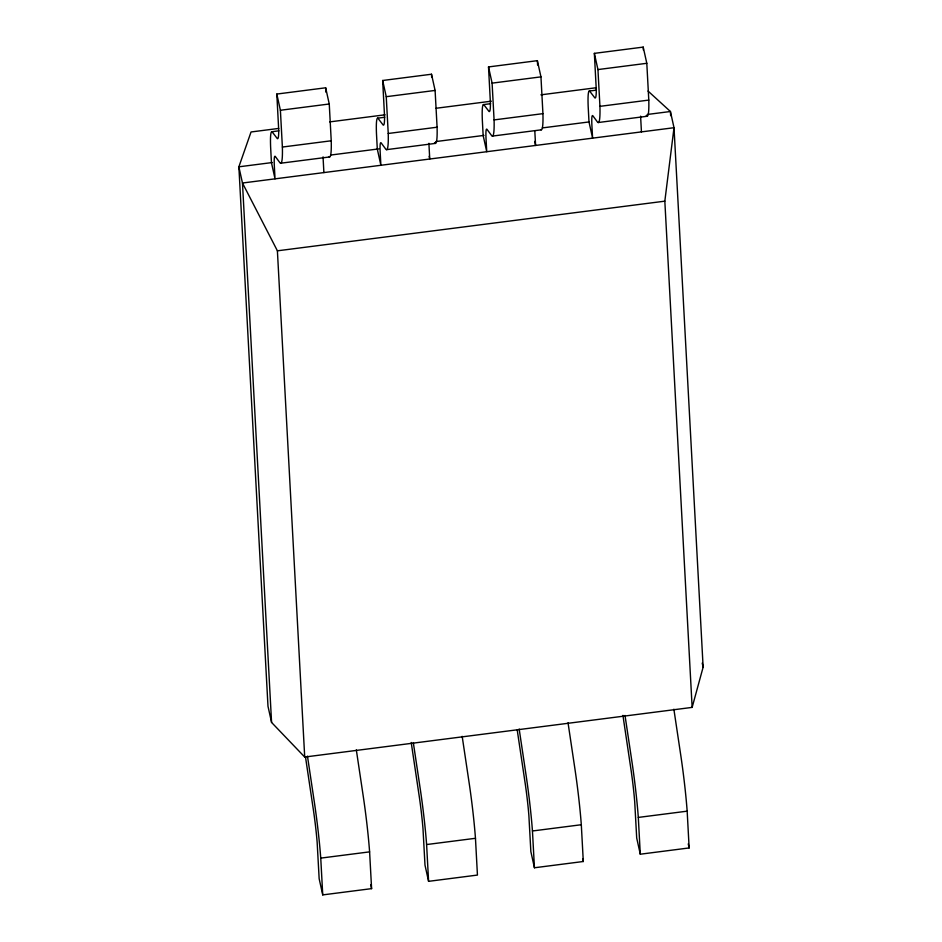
<?xml version="1.0" encoding="UTF-8"?>
<svg xmlns="http://www.w3.org/2000/svg" width="942" height="942" viewBox="0 0 942 942"><rect width="100%" height="100%" fill="white"/><g stroke="black" fill="none" stroke-linecap="round" stroke-linejoin="round"><path stroke-width="1.41" d="M278.726 128.43L251.043 131.974L238.868 166.816L267.987 706.253L271.579 722.455L304.713 757.038L692.146 707.395L664.828 201.164L674.013 127.712L670.421 111.509L648.061 91.08M692.146 707.395L703.132 667.16L674.013 127.712L242.471 183.019L238.868 166.816L272.426 162.519M276.807 94.059L280.398 110.261L282.376 147.046A71.415 5.84 82.7 0 1 279.809 162.577L275.335 156.525A30.756 2.52 82.7 0 0 274.369 166.581L275.04 178.839L271.437 162.636L270.625 147.105A55.484 4.545 82.7 0 1 272.097 131.798L277.301 138.592A46.688 3.827 82.7 0 0 278.714 130.055L276.807 94.059L325.661 87.794L329.253 103.997L331.231 140.782A71.415 5.84 82.7 0 1 329.135 156.796M382.652 80.494L386.244 96.696L388.234 133.481A71.415 5.84 82.7 0 1 385.667 149.013L381.192 142.96A30.756 2.52 82.7 0 0 380.227 153.016L380.886 165.274L377.295 149.071L376.47 133.54A55.484 4.545 82.7 0 1 377.942 118.233L383.147 125.027A46.688 3.827 82.7 0 0 384.56 116.49L382.652 80.494L431.507 74.23L435.098 90.432L437.088 127.217A71.415 5.84 82.7 0 1 434.521 142.748M488.509 66.929L492.101 83.131L494.079 119.905A71.415 5.84 82.7 0 1 491.512 135.448L487.038 129.395A30.756 2.52 82.7 0 0 486.072 139.451L486.743 151.709L483.152 135.507L482.328 119.975A55.484 4.545 82.7 0 1 483.799 104.656L489.004 111.462A46.688 3.827 82.7 0 0 490.417 102.925L488.509 66.929L537.364 60.665L540.955 76.867L542.933 113.652A71.415 5.84 82.7 0 1 540.838 129.666M594.355 53.364L597.946 69.567L599.936 106.34A71.415 5.84 82.7 0 1 597.369 121.883L592.895 115.831A30.756 2.52 82.7 0 0 591.929 125.887L592.589 138.144L588.997 121.942L588.173 106.411A55.484 4.545 82.7 0 1 589.645 91.091L594.849 97.897A46.688 3.827 82.7 0 0 596.262 89.36L594.355 53.364L643.209 47.1L646.801 63.302L648.791 100.088A71.415 5.84 82.7 0 1 646.224 115.619M280.398 110.261L329.253 103.997M386.244 96.696L435.098 90.432M492.101 83.131L540.955 76.867M597.946 69.567L646.801 63.302M329.7 121.895L385.054 114.806M436.028 108.271L491.371 101.183M540.896 94.836L596.251 87.736M271.708 131.739L278.891 130.82M377.565 118.174L384.748 117.255M483.411 104.609L490.594 103.691M589.268 91.044L596.451 90.126M282.376 147.046L331.231 140.782M388.234 133.481L437.088 127.217M494.079 119.905L542.933 113.652M599.936 106.34L648.791 100.088M330.783 155.03L378.92 148.871M435.816 141.571L483.964 135.401M542.309 127.924L588.997 121.942M647.154 114.488L670.421 111.509L670.645 115.666M280.704 163.213L329.559 156.961M386.55 149.648L435.404 143.396M492.407 136.084L541.261 129.831M598.264 122.519L647.119 116.266M271.579 722.455L242.471 183.019L277.395 250.819L664.828 201.164M369.605 851.862L371.595 888.636L322.741 894.9L320.751 858.115L369.605 851.862A71.415 5.84 82.7 0 0 363.176 795.754L356.688 752.328A30.756 2.52 82.7 0 1 356.335 749.891M475.463 838.298L477.441 875.071L428.586 881.335L426.608 844.55L475.463 838.298A71.415 5.84 82.7 0 0 469.034 782.19L462.534 738.764A30.756 2.52 82.7 0 1 462.181 736.326M581.308 824.733L583.298 861.506L534.444 867.77L532.454 830.985L581.308 824.733A71.415 5.84 82.7 0 0 574.879 768.613L568.391 725.199A30.756 2.52 82.7 0 1 568.038 722.761M687.165 811.168L689.144 847.941L640.289 854.206L638.311 817.421L687.165 811.168A71.415 5.84 82.7 0 0 680.736 755.048L674.236 711.634A30.756 2.52 82.7 0 1 673.883 709.196M702.226 663.097L703.132 667.16M534.691 141.406L535.598 145.457L534.926 133.199A30.756 2.52 82.7 0 1 534.844 131.385M688.249 843.891L689.144 847.941M640.289 854.206L636.698 838.003L634.696 801.583A46.688 3.827 82.7 0 0 631.164 770.744L623.58 719.829A55.484 4.545 82.7 0 1 622.956 715.367M429.14 156.313L429.74 159.021L429.081 146.764A30.756 2.52 82.7 0 1 428.94 143.29M582.698 858.81L583.298 861.506M534.444 867.77L530.852 851.568L528.851 815.148A46.688 3.827 82.7 0 0 525.318 784.309L517.723 733.394A55.484 4.545 82.7 0 1 517.264 730.05M428.586 881.335L424.995 865.133L422.993 828.713A46.688 3.827 82.7 0 0 419.461 797.874L411.878 746.959A55.484 4.545 82.7 0 1 411.254 742.496M370.701 884.585L371.595 888.636M322.741 894.9L319.15 878.698L317.148 842.278A46.688 3.827 82.7 0 0 313.615 811.439L306.02 760.524A55.484 4.545 82.7 0 1 305.561 757.18M643.209 47.1L643.374 50.02M641.443 131.892L640.784 119.634A30.756 2.52 82.7 0 1 640.642 116.16M537.364 60.665L537.599 65.045M431.507 74.23L431.66 77.15M325.661 87.794L325.897 92.175M323.895 172.586L323.224 160.328A30.756 2.52 82.7 0 1 323.082 156.855M277.395 250.819L304.713 757.038M320.751 858.115A71.415 5.84 82.7 0 0 314.322 802.007L307.834 758.593A30.756 2.52 82.7 0 1 307.481 756.155M426.608 844.55A71.415 5.84 82.7 0 0 420.179 788.442L413.679 745.028A30.756 2.52 82.7 0 1 413.326 742.59M532.454 830.985A71.415 5.84 82.7 0 0 526.025 774.877L519.537 731.463A30.756 2.52 82.7 0 1 519.183 729.026M638.311 817.421A71.415 5.84 82.7 0 0 631.882 761.313L625.382 717.898A30.756 2.52 82.7 0 1 625.029 715.461"/></g></svg>
